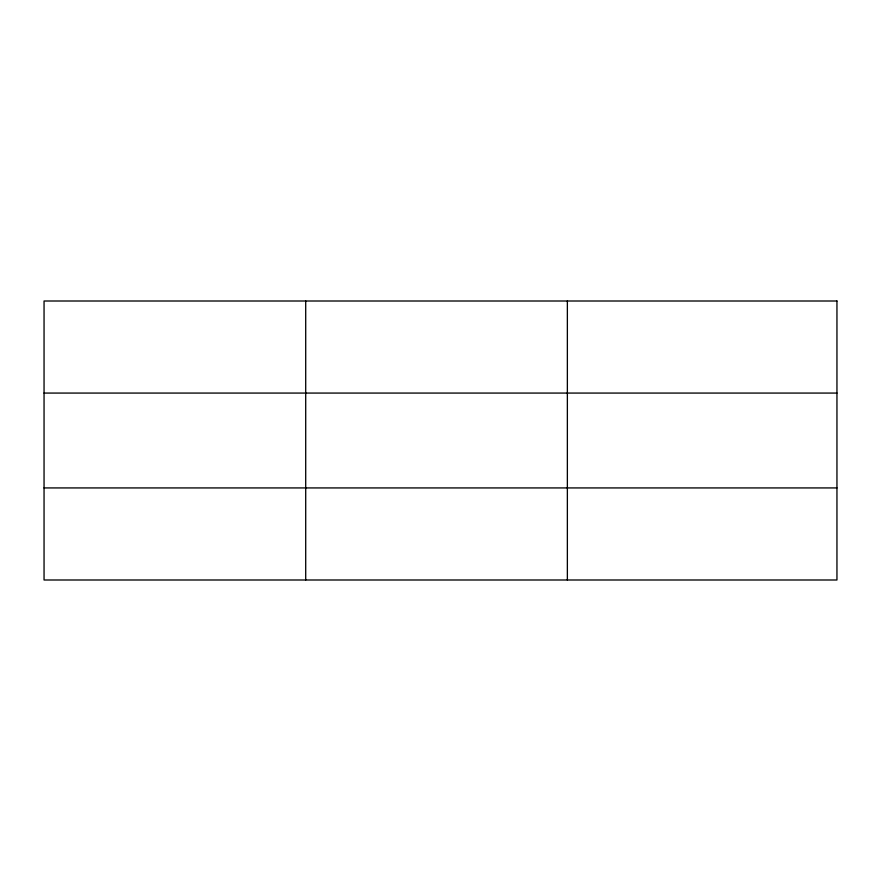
<?xml version="1.0" encoding="UTF-8"?>
<svg xmlns="http://www.w3.org/2000/svg" width="881" height="881" viewBox="0 0 881 881"><rect width="100%" height="100%" fill="white"/><g stroke="black" fill="none" stroke-linecap="round" stroke-linejoin="round"><path stroke-width="1.32" d="M305.707 301.005L305.707 579.995M567.364 301.005L567.364 579.995M44.05 393.069L836.95 393.069M44.05 487.931L836.95 487.931M836.95 301.005L836.95 579.995L44.05 579.995L44.05 301.005L836.95 301.005"/></g></svg>
